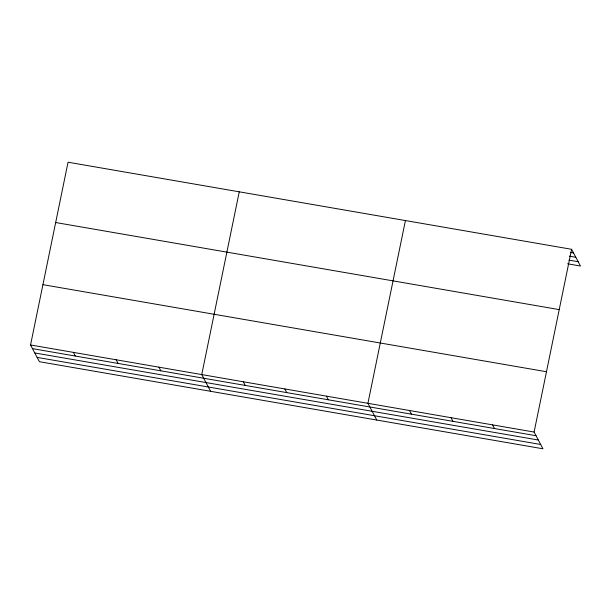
<?xml version="1.0" encoding="UTF-8"?>
<svg xmlns="http://www.w3.org/2000/svg" width="611" height="611" viewBox="0 0 611 611"><rect width="100%" height="100%" fill="white"/><g stroke="black" fill="none" stroke-linecap="round" stroke-linejoin="round"><path stroke-width="0.92" d="M571.591 249.296L534.098 432.053L542.95 448.787L39.41 361.704L30.55 344.971L68.05 162.213L571.591 249.296L580.45 266.029L567.527 263.792M239.252 191.823L201.752 374.581L210.612 391.307M405.421 220.563L367.921 403.313L376.781 420.047M570.766 252.48L573.53 252.962M569.353 256.154L575.814 257.277M568.933 260.118L578.166 261.714M55.67 222.526L559.218 309.609M42.923 284.665L546.471 371.74M30.55 344.971L534.098 432.053M32.49 348.637L536.038 435.719M34.774 352.944L538.322 440.027M37.126 357.389L540.674 444.472M492.55 424.866L494.49 428.532M451.01 417.687L452.95 421.346M409.469 410.5L411.409 414.166M326.381 396.134L328.321 399.793M284.841 388.947L286.78 392.613M243.3 381.76L245.24 385.426M158.952 367.18L160.892 370.839M116.151 359.772L118.091 363.438M73.351 352.371L75.29 356.037"/></g></svg>
